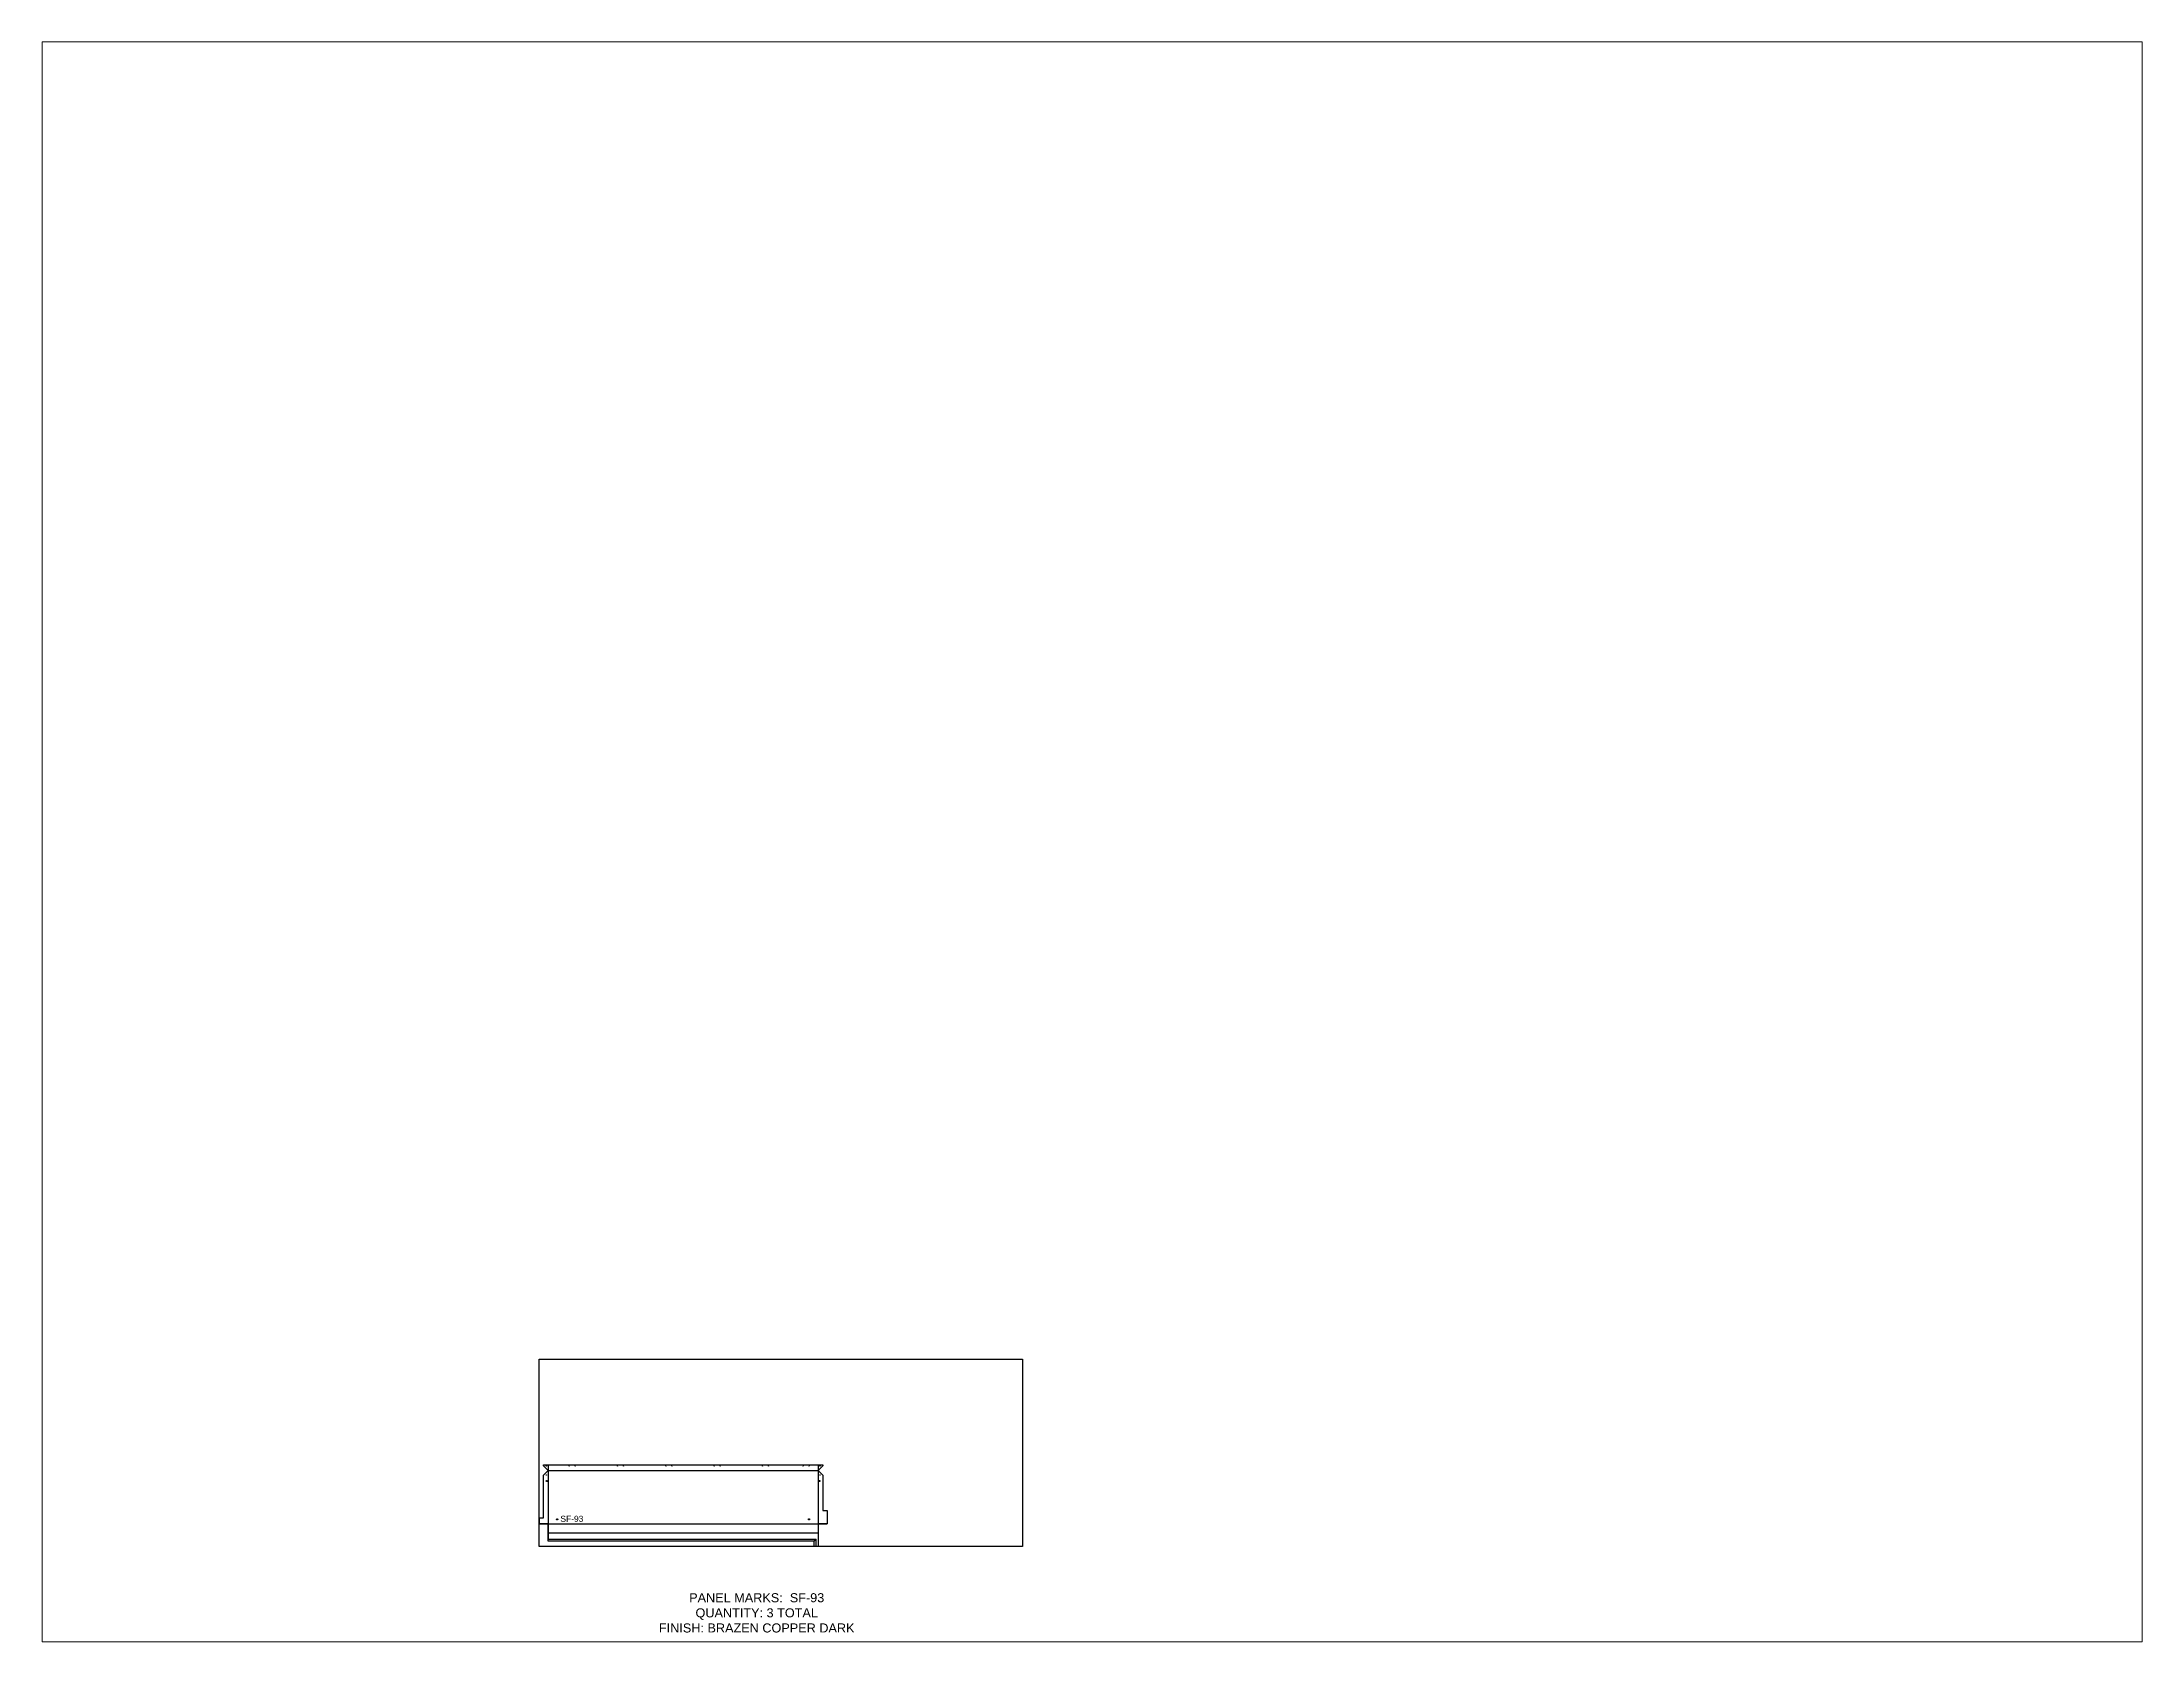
# Paper-space layout 'Layout1' of a CAD drawing. Header units: inches. Extents: x 1.05 to 9.45, y 0.8 to 7.2.
# The model-space entities are those that its viewports show. They can reach past a viewport. Long polylines and large blocks are cut down to what shows.
import ezdxf

# ---------------------------------------------------------------- set-up
doc = ezdxf.new("R2010")
doc.units = ezdxf.units.IN
doc.header["$MEASUREMENT"] = 0
doc.linetypes.add('HIDDEN', pattern=[0.375, 0.25, -0.125])
doc.linetypes.add('PHANTOM', pattern=[2.5, 1.25, -0.25, 0.25, -0.25, 0.25, -0.25])
for name, color, linetype in [('CUT', 7, 'Continuous'), ('DIMS', 1, 'Continuous'), ('HOLES', 6, 'Continuous'), ('RELIEF', 82, 'Continuous'), ('ROUT', 1, 'HIDDEN'), ('SHEET', 5, 'PHANTOM'), ('TEXT', 2, 'PHANTOM'), ('WEEPS', 3, 'HIDDEN')]:
    doc.layers.add(name, color=color, linetype=linetype)
doc.styles.get("Standard").update_dxf_attribs({"font": 'arial.ttf'})

msp = doc.modelspace()

# ---------------------------------------------------------------- linework, layer by layer
at = {"layer": 'CUT', "ltscale": 0.25}
msp.add_lwpolyline([(0, 9.44), (1.5, 9.44), (1.5, 23.63), (3, 25.13), (1.5, 26.63), (1.5, 27.03), (93.88, 27.03), (93.88, 26.63), (92.37, 25.13), (93.88, 23.63), (93.88, 11.88), (95.38, 11.88), (95.38, 7.44), (92.37, 7.44), (92.37, 0), (91.06, 0), (91.06, 1.75), (3, 1.75), (3, 7.44), (0, 7.44)], close=True, dxfattribs=at)
at = {"layer": 'HOLES', "ltscale": 0.25}
for centre in [(2.38, 26.63), (2.38, 23.62), (10, 26.66), (12, 26.66), (26, 26.66), (28, 26.66), (42, 26.66), (44, 26.66), (58, 26.66), (60, 26.66), (74, 26.66), (76, 26.66), (87.37, 26.66), (89.37, 26.66), (93, 26.63), (93, 23.62)]:
    msp.add_circle(centre, 0.0625, dxfattribs=at)
at = {"layer": 'RELIEF'}
msp.add_line((91.06, 1.75), (91.66, 2.35), dxfattribs=at)
at = {"layer": 'ROUT', "ltscale": 0.25}
for p, q in [((3, 27.03), (3, 2.44)), ((3, 25.13), (92.37, 25.13)), ((92.37, 27.03), (92.37, 0)), ((0, 9.44), (0, 7.44)), ((0, 7.44), (95.38, 7.44)), ((95.38, 11.88), (95.38, 7.44)), ((3, 4.44), (92.37, 4.44)), ((3, 2.44), (91.75, 2.44)), ((91.75, 0), (91.75, 2.44))]:
    msp.add_line(p, q, dxfattribs=at)
at = {"layer": 'SHEET'}
msp.add_lwpolyline([(0, 62), (160, 62), (160, 0), (0, 0)], close=True, dxfattribs=at)
at = {"layer": 'WEEPS', "ltscale": 0.25}
for centre in [(2.59, 21.63), (92.78, 21.63), (6, 8.94), (89.37, 8.94)]:
    msp.add_circle(centre, 0.188, dxfattribs=at)

# ---------------------------------------------------------------- texts
at = {"layer": 'DIMS', "ltscale": 0.25, "insert": (10.88, 8.1), "char_height": 2, "attachment_point": 8}
msp.add_mtext_dynamic_manual_height_columns('SF-93', width=3.0859, gutter_width=10, heights=[2.07], dxfattribs=at)
at = {"layer": 'TEXT', "insert": (72.05, -22.01), "char_height": 3, "attachment_point": 5}
msp.add_mtext_dynamic_manual_height_columns('PANEL MARKS:  SF-93\\PQUANTITY: 3 TOTAL\\PFINISH: BRAZEN COPPER DARK', width=199.7409, gutter_width=1, heights=[0], dxfattribs=at)

psp = doc.layouts.get("Layout1")

# ---------------------------------------------------------------- viewports
at = {"layer": 'CUT'}
psp.add_viewport(center=(5.25, 4), size=(8.4, 6.4), view_center_point=(183.0157, 233.1318), view_height=529.538938, dxfattribs=at)

doc.saveas('drawing.dxf')
